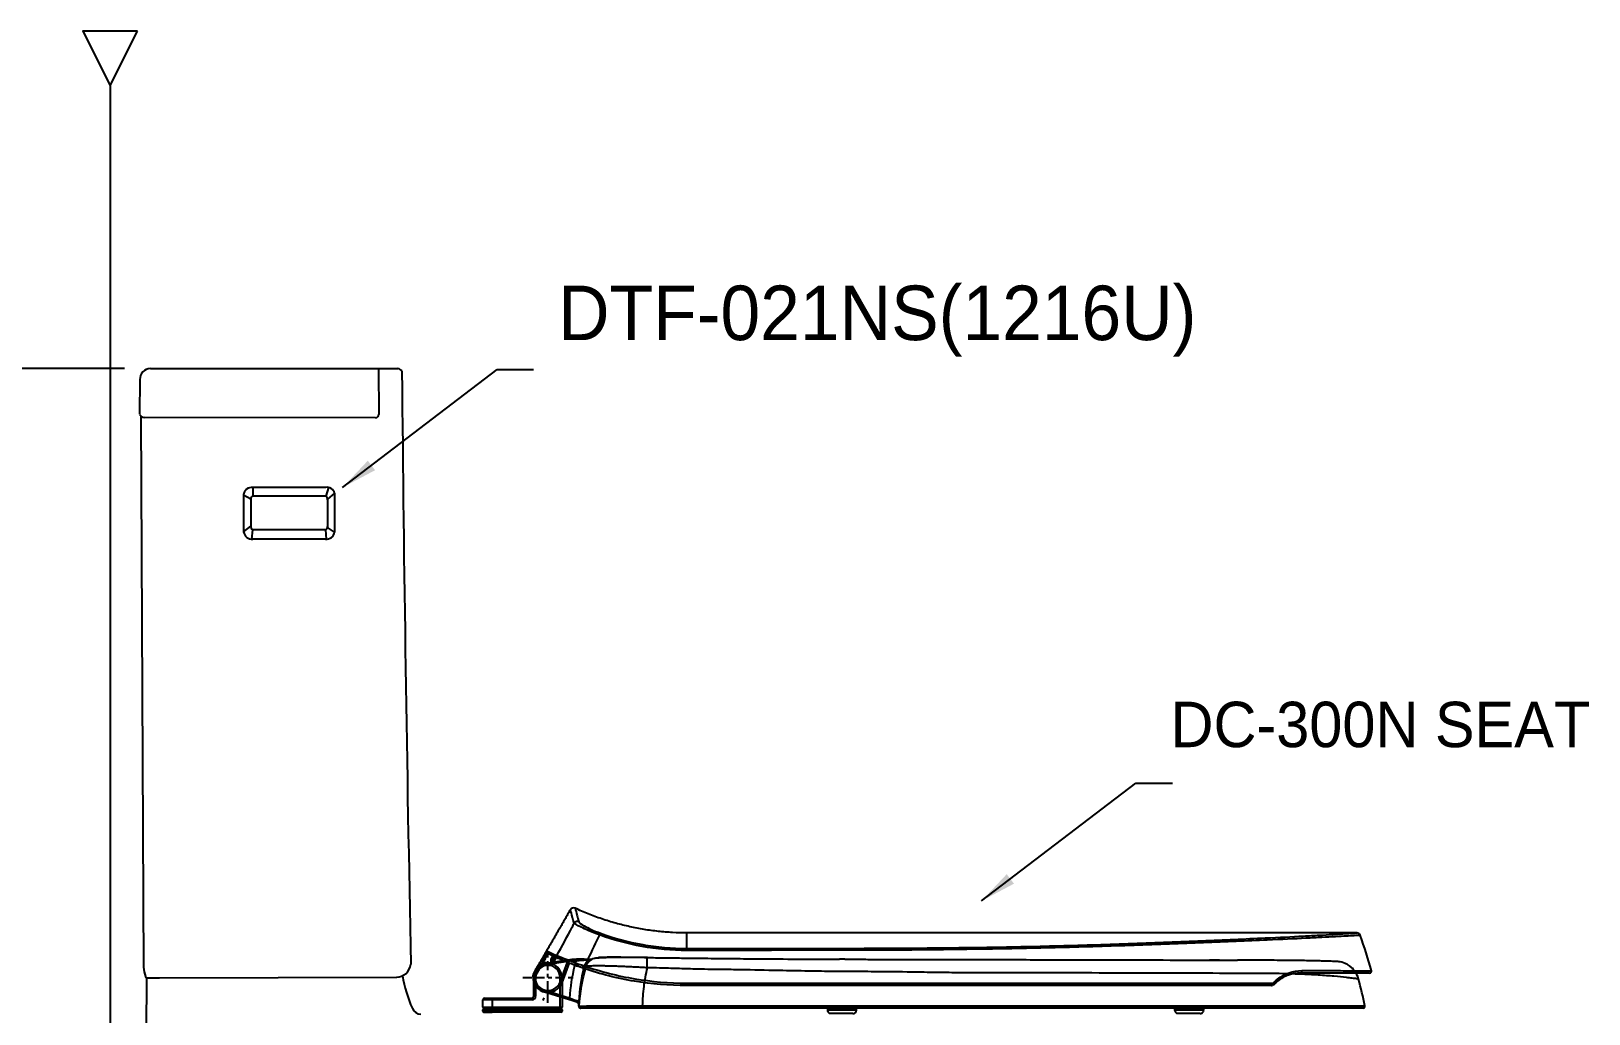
# Model space of a CAD drawing. Extents: x 64095 to 66520, y 58026 to 61456.
# Drawn here: x 64578 to 65434, y 59276 to 59817 of the extents above; entities that cross this region are included whole.
import ezdxf

# ---------------------------------------------------------------- set-up
doc = ezdxf.new("R2010")
doc.units = 0
doc.header["$MEASUREMENT"] = 0
doc.linetypes.add('BORDER', pattern=[18, 5, -2, 5, -2, 2, -2])
doc.layers.get('0').update_dxf_attribs({"linetype": 'CONTINUOUS'})
doc.layers.get('Defpoints').update_dxf_attribs({"linetype": 'CONTINUOUS'})
for name, color, linetype in [('1', 2, 'CONTINUOUS'), ('Dim', 4, 'CONTINUOUS'), ('FAUCET', 4, 'CONTINUOUS'), ('MAIN', 7, 'CONTINUOUS'), ('Make2D$보임$접선', 18, 'CONTINUOUS')]:
    doc.layers.add(name, color=color, linetype=linetype)
doc.layers.add('AM_6', color=2, linetype='CONTINUOUS', lineweight=30)
doc.styles.add('h', font='', dxfattribs={"height": 30})
doc.styles.get("Standard").update_dxf_attribs({"font": 'txt.shx', "bigfont": 'ghs.shx'})
doc.styles.get('h').set_extended_font_data('Haansoft Batang')
doc.dimstyles.new('SERIM', dxfattribs={"dimscale": 10, "dimtxt": 3, "dimasz": 2, "dimexe": 1, "dimexo": 1.5, "dimgap": 1, "dimtad": 1, "dimtoh": 1, "dimdec": 0, "dimdsep": 46, "dimtxsty": 'h', "dimcen": -0.3, "dimclrt": 2, "dimadec": 0, "dimazin": 0, "dimtfac": 1, "dimtdec": 0, "dimtmove": 1, "dimatfit": 3, "dimfxl": 0, "dimtolj": 1, "dimtzin": 0, "dimarcsym": 0})
doc.dimstyles.get("Standard").update_dxf_attribs({"dimtxt": 0.18, "dimasz": 0.18, "dimexe": 0.18, "dimexo": 0.0625, "dimgap": 0.09, "dimtad": 0, "dimtih": 1, "dimtoh": 1, "dimdec": 4, "dimzin": 0, "dimdsep": 46, "dimtxsty": 'Standard', "dimcen": 0.09, "dimadec": 0, "dimazin": 0, "dimtfac": 1, "dimtdec": 4, "dimtofl": 0, "dimtmove": 0, "dimatfit": 0, "dimfxl": 0, "dimtolj": 1, "dimtzin": 0, "dimarcsym": 0})

# ---------------------------------------------------------------- blocks, each defined once
blk = doc.blocks.new('*D10')
at = {"layer": 'Defpoints', "color": 0}
for p in [(64563.53, 59631.56), (64638.94, 59631.56), (64620.87, 58871.36)]:
    blk.add_point(p, dxfattribs=at)
at = {"layer": 'Dim', "color": 0, "lineweight": -2}
for p, q in [((64628.94, 59631.56), (64534.73, 59631.56)), ((64563.53, 59602.76), (64563.53, 59275.46)), ((64563.53, 58900.16), (64563.53, 59227.46)), ((64610.87, 58871.36), (64534.73, 58871.36))]:
    blk.add_line(p, q, dxfattribs=at)
at = {"layer": 'Dim', "color": 0}
for points in [[(64558.73, 59602.76), (64568.33, 59602.76), (64563.53, 59631.56)], [(64558.73, 58900.16), (64568.33, 58900.16), (64563.53, 58871.36)]]:
    blk.add_solid(points, dxfattribs=at)
at = {"layer": 'Dim', "color": 0, "insert": (64563.53, 59251.46), "char_height": 28.8, "attachment_point": 5}
blk.add_mtext('\\A1;760', dxfattribs=at)

msp = doc.modelspace()

# ---------------------------------------------------------------- linework, layer by layer
for p, q in [((64694.53, 59562.06), (64698.51, 59559.9)), ((64699.53, 59566.16), (64699.53, 59561.29)), ((64741.15, 59566.17), (64739.65, 59561.29)), ((64744.53, 59562.95), (64740.65, 59559.76)), ((64694.53, 59541.69), (64698.5, 59544.8)), ((64744.53, 59541.61), (64740.65, 59544.1)), ((64699.02, 59537.74), (64699.65, 59542.9)), ((64740.16, 59537.72), (64739.65, 59542.9))]:
    msp.add_line(p, q)
for centre, radius, start, end in [((64699.94, 59559.89), 1.43, 101.78582, 186.20456), ((64738.72, 59559.59), 1.94, 354.95476, 61.29037), ((64700.65, 59544.8), 2.16, 172.07357, 242.28315), ((64739.09, 59544.38), 1.58, 290.63274, 10.2856)]:
    msp.add_arc(centre, radius, start, end)
at = {"layer": '1', "color": 7}
for p, q in [((64854.14, 59298.12), (64858.56, 59305.78)), ((64859.42, 59305.28), (64855, 59297.62)), ((64859.42, 59305.28), (64858.56, 59305.78)), ((64860.66, 59304.44), (64875.08, 59306.64)), ((64860.66, 59304.44), (64860.81, 59303.45)), ((64875.15, 59305.63), (64860.81, 59303.45)), ((64866.33, 59307.56), (64863.82, 59303.21)), ((64865.12, 59307.47), (64865.24, 59307.68)), ((64868.59, 59293.99), (64872.56, 59304.88)), ((64873.48, 59304.51), (64869.53, 59293.64)), ((64877.6, 59306.58), (64877.58, 59305.58)), ((64853.74, 59296.73), (64854.74, 59296.7)), ((64854.13, 59286.18), (64854.13, 59296.43)), ((64854.13, 59296.43), (64855.13, 59296.43)), ((64855, 59297.62), (64854.14, 59298.12)), ((64855.13, 59296.43), (64855.13, 59286.18)), ((64869.63, 59296.43), (64868.63, 59296.43)), ((64868.63, 59280.18), (64868.63, 59296.43)), ((64869.63, 59296.43), (64869.63, 59280.18)), ((64859.45, 59288.7), (64859.75, 59289.66)), ((64873.7, 59284.22), (64859.45, 59288.7)), ((64859.75, 59289.66), (64874, 59285.18)), ((64869.53, 59293.64), (64868.59, 59293.99)), ((64826.13, 59280.18), (64826.13, 59284.18)), ((64831.13, 59284.18), (64826.13, 59284.18)), ((64826.13, 59280.18), (64831.13, 59280.18)), ((64826.13, 59277.88), (64826.13, 59278.68)), ((64826.13, 59278.68), (64831.13, 59278.68)), ((64826.63, 59279.18), (64831.13, 59279.18)), ((64827.13, 59285.18), (64831.13, 59285.18)), ((64831.13, 59285.18), (64831.13, 59284.18)), ((64831.13, 59285.18), (64853.13, 59285.18)), ((64853.13, 59284.18), (64831.13, 59284.18)), ((64831.13, 59284.18), (64831.13, 59280.18)), ((64831.13, 59280.18), (64868.63, 59280.18)), ((64831.13, 59279.18), (64831.13, 59280.18)), ((64831.13, 59279.18), (64868.63, 59279.18)), ((64831.13, 59279.18), (64831.13, 59278.68)), ((64831.13, 59277.88), (64831.13, 59278.68)), ((64868.63, 59278.68), (64831.13, 59278.68)), ((64853.13, 59285.18), (64853.13, 59284.18)), ((64854.13, 59286.18), (64855.13, 59286.18)), ((64868.63, 59280.18), (64869.63, 59280.18)), ((64868.63, 59279.18), (64868.63, 59280.18)), ((64868.63, 59279.18), (64868.63, 59278.68)), ((64868.63, 59279.18), (64869.13, 59279.18)), ((64868.63, 59277.88), (64868.63, 59278.68)), ((64869.63, 59278.68), (64868.63, 59278.68)), ((64869.63, 59278.68), (64869.63, 59277.88)), ((64873.7, 59284.22), (64874, 59285.18)), ((64913.79, 59280.88), (64913.79, 59279.69)), ((64826.13, 59277.88), (64831.13, 59277.88)), ((64826.63, 59277.38), (64831.13, 59277.38)), ((64831.13, 59277.38), (64831.13, 59277.88)), ((64831.13, 59277.88), (64868.63, 59277.88)), ((64869.13, 59277.38), (64831.13, 59277.38)), ((64849.38, 59277.38), (64848.88, 59277.38)), ((64868.63, 59277.38), (64868.63, 59277.88)), ((64868.63, 59277.88), (64869.63, 59277.88))]:
    msp.add_line(p, q, dxfattribs=at)
at = {"layer": '1', "color": 1, "linetype": 'BORDER'}
for p, q in [((64861.88, 59282.56), (64861.88, 59310.3)), ((64861.88, 59282.56), (64861.88, 59310.3)), ((64861.88, 59282.56), (64861.88, 59310.3)), ((64848.01, 59296.43), (64875.74, 59296.43)), ((64848.01, 59296.43), (64875.74, 59296.43)), ((64848.01, 59296.43), (64875.74, 59296.43))]:
    msp.add_line(p, q, dxfattribs=at)
at = {"layer": '1', "color": 7}
for centre, radius, start, end in [((64876, 59332.82), 2, 65.00848, 149.99122), ((65306.81, 59319.04), 2, 19.48305, 90.00007), ((64861.88, 59296.43), 8.1, 98.66682, 252.54816), ((64861.88, 59296.43), 7.75, 0, 180), ((64938.23, 59466.49), 179.44, 243.94749, 245.49801), ((64861.88, 59296.43), 8.14, 177.86097, 340), ((64861.88, 59296.43), 7.14, 177.86097, 340), ((64861.88, 59296.43), 7.1, 98.66682, 252.54816), ((64861.88, 59296.43), 6.75, 0, 180), ((65313.84, 59299.96), 1, 270, 15.33094), ((64827.13, 59284.18), 1, 90, 180), ((64827.13, 59280.18), 1, 180, 270), ((64826.63, 59278.68), 0.5, 90, 180), ((64853.13, 59286.18), 1, 270, 0), ((64853.13, 59286.18), 2, 270, 0), ((64868.63, 59280.18), 1, 270, 0), ((64869.13, 59278.68), 0.5, 0, 90), ((64879.79, 59280.69), 1, 179.40839, 270), ((65310.27, 59280.69), 1, 270, 12.43331), ((64826.63, 59277.88), 0.5, 180, 270), ((64869.13, 59277.88), 0.5, 270, 0)]:
    msp.add_arc(centre, radius, start, end, dxfattribs=at)
for points, degree in [([(64874.26, 59333.82), (64864.29, 59316.54), (64854.31, 59299.26)], 2), ([(64876.3, 59326.34), (64874.94, 59331.31), (64874.26, 59333.8), (64874.26, 59333.8)], 3), ([(64876.84, 59334.61), (64876.84, 59334.61), (64877.51, 59332.13), (64878.85, 59327.16)], 3), ([(64866.85, 59308.53), (64869.74, 59313.91), (64872.53, 59319.16), (64875.23, 59324.28)], 3), ([(64875.23, 59324.28), (64875.59, 59324.97), (64875.95, 59325.65), (64876.3, 59326.34)], 3), ([(65306.81, 59321.04), (65122.52, 59321.04), (64938.23, 59321.04)], 2), ([(64938.24, 59312.46), (64938.23, 59318.18), (64938.23, 59321.04), (64938.23, 59321.04)], 3), ([(64888.75, 59316.98), (64886.55, 59312.35), (64884.3, 59307.63), (64881.99, 59302.83)], 3), ([(64890.17, 59319.97), (64889.7, 59318.98), (64889.23, 59317.98), (64888.75, 59316.98)], 3), ([(64938.24, 59311.4), (64938.24, 59311.99), (64938.24, 59312.4), (64938.24, 59312.46)], 3), ([(65031.55, 59312.54), (65054.7, 59312.56), (65077.83, 59312.75), (65100.68, 59313.09)], 3), ([(65314.81, 59300.22), (65313.01, 59306.79), (65310.97, 59313.29), (65308.7, 59319.71)], 3), ([(64861.6, 59310.85), (64861.64, 59310.91), (64861.67, 59310.94), (64861.67, 59310.94)], 3), ([(64861.67, 59310.94), (64862.45, 59310.56), (64864.16, 59309.73), (64866.85, 59308.53)], 3), ([(64867.31, 59307.11), (64864.6, 59308.32), (64862.89, 59309.16), (64862.1, 59309.54)], 3), ([(64863.94, 59307.29), (64864.37, 59307.97), (64864.63, 59308.34), (64864.66, 59308.32)], 3), ([(64864.66, 59308.32), (64864.86, 59308.23), (64865.12, 59308.11), (64865.44, 59307.96)], 3), ([(64869.87, 59306), (64869.88, 59306), (64869.88, 59305.99), (64869.89, 59305.99)], 3), ([(64869.89, 59305.99), (64870, 59305.94), (64870.31, 59305.81), (64870.82, 59305.6)], 3), ([(64877.58, 59305.58), (64876.77, 59305.6), (64875.96, 59305.62), (64875.15, 59305.63)], 3), ([(64876.63, 59303.02), (64876.84, 59303.92), (64877.16, 59304.77), (64877.58, 59305.58)], 3), ([(64886.18, 59306.57), (64885.57, 59306.27), (64884.96, 59305.97)], 2), ([(65002.41, 59306.53), (65003.4, 59306.53), (65004.4, 59306.52), (65005.4, 59306.52)], 3), ([(65025.15, 59306.52), (65024.15, 59306.52), (65023.15, 59306.52), (65022.16, 59306.53)], 3), ([(65025.15, 59306.52), (65027.59, 59306.51), (65030.04, 59306.51), (65032.49, 59306.5)], 3), ([(65100.95, 59312.06), (65078.03, 59311.71), (65054.78, 59311.52), (65031.55, 59311.49)], 3), ([(65238.2, 59306.04), (65239.18, 59306.04), (65240.15, 59306.04), (65241.1, 59306.04)], 3), ([(64853.74, 59296.73), (64853.77, 59297.68), (64854.01, 59298.53), (64854.01, 59298.53)], 3), ([(64874, 59285.18), (64874.37, 59291.19), (64875.25, 59297.15), (64876.63, 59303.02)], 3), ([(64881.5, 59301.88), (64880.07, 59295.8), (64879.2, 59289.6), (64878.91, 59283.37)], 3), ([(64879.05, 59280.76), (64879.56, 59288.12), (64880.86, 59295.39), (64882.87, 59302.42)], 3), ([(64881.76, 59301.44), (64881.89, 59301.4), (64882.02, 59301.35), (64882.15, 59301.31)], 3), ([(65244.27, 59298.73), (65242.41, 59298.74), (65240.53, 59298.74), (65238.64, 59298.75)], 3), ([(65256.89, 59298.68), (65252.79, 59298.69), (65248.58, 59298.71), (65244.27, 59298.73)], 3), ([(65263.18, 59295.59), (65267.1, 59298.76), (65271.79, 59300.29), (65276.5, 59300.29)], 3), ([(65305.13, 59300.7), (65304.62, 59301.3), (65304.05, 59301.86), (65303.43, 59302.37)], 3), ([(65307.76, 59295.64), (65307.41, 59296.97), (65306.81, 59298.34), (65305.96, 59299.6)], 3), ([(65311.24, 59280.9), (65310.16, 59285.83), (65309.05, 59290.76), (65307.76, 59295.64)], 3), ([(65033.4, 59293.42), (65056.92, 59293.42), (65080.44, 59293.43), (65103.68, 59293.43)], 3), ([(65103.54, 59292.05), (65080.34, 59292.05), (65056.88, 59292.05), (65033.4, 59292.05)], 3), ([(65263.19, 59294.49), (65262.51, 59293.94), (65261.86, 59293.33), (65261.24, 59292.68)], 3), ([(65263.01, 59294.34), (65263.08, 59294.4), (65263.15, 59294.46), (65263.23, 59294.52)], 3), ([(64878.14, 59282.83), (64877.01, 59283.18), (64875.38, 59283.69), (64873.7, 59284.22)], 3), ([(64874, 59285.18), (64875.39, 59284.67), (64876.76, 59284.16), (64877.69, 59283.82)], 3), ([(64878.84, 59281.84), (64878.85, 59282.27), (64878.55, 59282.7), (64878.14, 59282.83)], 3), ([(64878.28, 59282.78), (64878.55, 59282.63), (64878.71, 59282.34)], 2), ([(64878.78, 59282.17), (64878.75, 59282.25), (64878.71, 59282.33), (64878.66, 59282.41)], 3), ([(64878.82, 59281.85), (64878.83, 59282.02), (64878.79, 59282.19), (64878.71, 59282.34)], 3), ([(64878.79, 59280.7), (64878.8, 59280.97), (64878.8, 59281.25), (64878.81, 59281.52)], 3), ([(64878.86, 59282.99), (64878.83, 59282.23), (64878.82, 59281.47), (64878.81, 59280.71)], 3), ([(64878.82, 59281.85), (64878.82, 59281.85), (64878.82, 59281.85), (64878.82, 59281.85)], 3), ([(64878.87, 59282.6), (64878.86, 59282.34), (64878.85, 59282.09), (64878.84, 59281.84)], 3), ([(64878.84, 59281.84), (64878.84, 59281.84), (64878.84, 59281.84), (64878.84, 59281.84)], 3), ([(64878.91, 59283.37), (64878.89, 59283.11), (64878.88, 59282.85), (64878.87, 59282.6)], 3), ([(65015.77, 59278.62), (65015.77, 59278.95), (65015.77, 59279.28), (65015.77, 59279.62)], 3), ([(65031.58, 59278.62), (65031.58, 59279.12), (65031.58, 59279.62)], 2), ([(65034.29, 59280.88), (65057.53, 59280.89), (65080.77, 59280.89), (65103.73, 59280.89)], 3), ([(65103.58, 59279.69), (65080.67, 59279.69), (65057.49, 59279.69), (65034.29, 59279.69)], 3), ([(65206.76, 59278.62), (65206.76, 59278.95), (65206.76, 59279.28), (65206.76, 59279.62)], 3), ([(65222.57, 59278.62), (65222.57, 59279.12), (65222.57, 59279.62)], 2)]:
    msp.add_open_spline(points, degree=degree, dxfattribs=at)
for points, knots in [([(64938.23, 59321.04), (64935.65, 59321.04), (64930.45, 59321.18), (64922.64, 59321.81), (64914.81, 59322.87), (64906.97, 59324.37), (64899.19, 59326.3), (64891.48, 59328.68), (64884.01, 59331.45), (64879.18, 59333.55), (64876.84, 59334.64)], [0, 0, 0, 0, 0.122297, 0.245928, 0.370731, 0.496537, 0.623166, 0.750433, 0.878145, 1, 1, 1, 1]), ([(64890.17, 59319.97), (64885.99, 59321.51), (64882.45, 59323.09), (64877.76, 59325.38), (64876.53, 59326.11), (64876.3, 59326.34)], [0, 0, 0, 0, 0.5, 0.5, 1, 1, 1, 1]), ([(64878.85, 59327.16), (64878.95, 59326.78), (64879.91, 59325.99), (64883.89, 59323.73), (64887.01, 59322.23), (64890.82, 59320.84)], [0, 0, 0, 0, 0.5, 0.5, 1, 1, 1, 1]), ([(64890.82, 59320.84), (64898.35, 59318.09), (64906.08, 59316), (64917.95, 59313.89), (64921.95, 59313.35), (64930.05, 59312.64), (64934.2, 59312.46), (64938.24, 59312.46)], [0, 0, 0, 0, 0.5, 0.5, 0.75, 0.75, 1, 1, 1, 1]), ([(65256.35, 59318.25), (65264.14, 59318.6), (65271.12, 59318.95), (65280.41, 59319.45), (65283.3, 59319.61), (65288.67, 59319.92), (65291.13, 59320.06), (65297.69, 59320.46), (65301.05, 59320.67), (65304.49, 59320.89), (65305.36, 59320.95), (65306.52, 59321.02), (65306.81, 59321.04), (65306.81, 59321.04)], [0, 0, 0, 0, 0.25, 0.25, 0.375, 0.375, 0.5, 0.5, 0.75, 0.75, 0.875, 0.875, 1, 1, 1, 1]), ([(64938.24, 59311.4), (64929.94, 59311.39), (64921.68, 59312.14), (64905.64, 59315.02), (64897.8, 59317.16), (64890.17, 59319.97)], [0, 0, 0, 0, 0.5, 0.5, 1, 1, 1, 1]), ([(64938.24, 59312.46), (64953.79, 59312.47), (64969.34, 59312.49), (65000.44, 59312.51), (65016, 59312.52), (65031.55, 59312.54)], [0, 0, 0, 0, 0.5, 0.5, 1, 1, 1, 1]), ([(65100.68, 59313.09), (65115.03, 59313.3), (65129.12, 59313.6), (65156.83, 59314.33), (65170.39, 59314.76), (65196.64, 59315.7), (65209.39, 59316.21), (65233.69, 59317.23), (65245.3, 59317.75), (65256.35, 59318.25)], [0, 0, 0, 0, 0.25, 0.25, 0.5, 0.5, 0.75, 0.75, 1, 1, 1, 1]), ([(65257.5, 59317.09), (65251.97, 59316.86), (65246.24, 59316.61), (65234.57, 59316.12), (65228.59, 59315.87), (65210.26, 59315.13), (65197.44, 59314.63), (65171.04, 59313.71), (65157.4, 59313.29), (65129.54, 59312.57), (65115.37, 59312.27), (65100.95, 59312.06)], [0, 0, 0, 0, 0.125, 0.125, 0.25, 0.25, 0.5, 0.5, 0.75, 0.75, 1, 1, 1, 1]), ([(65308.7, 59319.71), (65308.7, 59319.71), (65308.4, 59319.69), (65307.23, 59319.62), (65306.34, 59319.57), (65302.85, 59319.37), (65299.44, 59319.17), (65292.78, 59318.8), (65290.28, 59318.67), (65284.84, 59318.38), (65281.9, 59318.23), (65272.49, 59317.76), (65265.37, 59317.42), (65257.5, 59317.09)], [0, 0, 0, 0, 0.125, 0.125, 0.25, 0.25, 0.5, 0.5, 0.625, 0.625, 0.75, 0.75, 1, 1, 1, 1]), ([(64858.56, 59305.78), (64859.35, 59307.15), (64860.14, 59308.49), (64861.15, 59310.17), (64861.46, 59310.67), (64861.6, 59310.85)], [0, 0, 0, 0, 0.56676, 0.56676, 1, 1, 1, 1]), ([(64862.1, 59309.54), (64862.07, 59309.55), (64861.76, 59309.09), (64860.78, 59307.52), (64860.1, 59306.42), (64859.42, 59305.28)], [0, 0, 0, 0, 0.5, 0.5, 1, 1, 1, 1]), ([(64863.82, 59303.21), (64863.74, 59303.97), (64863.66, 59304.73), (64863.63, 59306.17), (64863.66, 59306.85), (64863.94, 59307.29)], [0, 0, 0, 0, 0.5, 0.5, 1, 1, 1, 1]), ([(64865.12, 59307.47), (64865, 59307.27), (64864.9, 59307.04), (64864.65, 59306.42), (64864.52, 59305.99), (64864.23, 59304.95), (64864.07, 59304.31), (64863.89, 59303.52), (64863.85, 59303.37), (64863.82, 59303.22), (64863.82, 59303.21), (64863.82, 59303.21)], [0, 0, 0, 0, 0.173372, 0.173372, 0.471385, 0.471385, 0.89831, 0.89831, 0.996626, 0.996626, 1, 1, 1, 1]), ([(64865.19, 59307.57), (64865.23, 59307.65), (64865.32, 59307.79), (64865.4, 59307.92), (64865.44, 59307.98)], [0, 0, 0, 0, 0.469631, 1, 1, 1, 1]), ([(64866.85, 59308.53), (64867.19, 59308.47), (64868.71, 59307.85), (64874, 59305.76), (64877.79, 59304.29), (64881.99, 59302.83)], [0, 0, 0, 0, 0.5, 0.5, 1, 1, 1, 1]), ([(64881.67, 59301.47), (64877.64, 59302.85), (64874.02, 59304.27), (64869.01, 59306.35), (64867.6, 59306.99), (64867.31, 59307.11)], [0, 0, 0, 0, 0.5, 0.5, 1, 1, 1, 1]), ([(64875.15, 59305.63), (64875.15, 59305.64), (64875.15, 59305.64), (64875.14, 59305.72), (64875.14, 59305.79), (64875.13, 59305.97), (64875.12, 59306.07), (64875.11, 59306.26), (64875.1, 59306.35), (64875.09, 59306.49), (64875.09, 59306.54), (64875.08, 59306.62), (64875.08, 59306.64), (64875.08, 59306.64)], [0, 0, 0, 0, 0.009719, 0.009719, 0.142864, 0.142864, 0.357904, 0.357904, 0.572168, 0.572168, 0.786073, 0.786073, 1, 1, 1, 1]), ([(64875.08, 59306.64), (64875.75, 59306.62), (64876.42, 59306.61), (64877.26, 59306.59), (64877.43, 59306.58), (64877.6, 59306.58)], [0, 0, 0, 0, 0.793321, 0.793321, 1, 1, 1, 1]), ([(64885.74, 59306.37), (64885.53, 59306.36), (64885.32, 59306.35), (64884.36, 59306.26), (64883.6, 59306.16), (64881.23, 59305.87), (64879.47, 59305.68), (64877.58, 59305.58)], [0, 0, 0, 0, 0.085207, 0.085207, 0.390138, 0.390138, 1, 1, 1, 1]), ([(64886, 59306.43), (64885.78, 59306.44), (64885.55, 59306.44), (64884.63, 59306.45), (64883.88, 59306.46), (64881.48, 59306.5), (64879.6, 59306.53), (64877.6, 59306.58)], [0, 0, 0, 0, 0.098353, 0.098353, 0.398902, 0.398902, 1, 1, 1, 1]), ([(64877.6, 59306.58), (64879.6, 59306.53), (64881.48, 59306.5), (64883.88, 59306.46), (64884.63, 59306.45), (64885.55, 59306.44), (64885.78, 59306.44), (64886, 59306.43)], [0, 0, 0, 0, 0.601098, 0.601098, 0.901647, 0.901647, 1, 1, 1, 1]), ([(64885.03, 59305.99), (64884.53, 59305.79), (64884.05, 59305.52), (64882.56, 59304.36), (64881.8, 59303.19), (64881.49, 59301.88)], [0, 0, 0, 0, 0.28878, 0.28878, 1, 1, 1, 1]), ([(64916.55, 59307.38), (64914.54, 59307.41), (64910.65, 59307.46), (64905.03, 59307.49), (64899.98, 59307.49), (64895.58, 59307.44), (64891.97, 59307.35), (64889.17, 59307.19), (64887.21, 59306.95), (64886.43, 59306.71), (64886.18, 59306.57)], [0, 0, 0, 0, 0.134719, 0.265473, 0.393784, 0.518942, 0.64233, 0.763138, 0.882596, 1, 1, 1, 1]), ([(64916.56, 59307.46), (64915.69, 59307.47), (64913.96, 59307.5), (64911.41, 59307.52), (64908.92, 59307.55), (64905.68, 59307.58), (64901.83, 59307.6), (64897.75, 59307.61), (64894.35, 59307.6), (64891.8, 59307.57), (64890.1, 59307.52), (64889.82, 59307.47), (64889.68, 59307.44)], [0, 0, 0, 0, 0.063084, 0.125388, 0.187282, 0.249145, 0.373717, 0.498081, 0.622847, 0.748204, 0.873956, 1, 1, 1, 1]), ([(64916.56, 59307.46), (64919.53, 59307.42), (64925.08, 59307.35), (64933.52, 59307.24), (64941.66, 59307.14), (64947.21, 59307.08), (64949.88, 59307.05)], [0, 0, 0, 0, 0.267477, 0.500007, 0.760064, 1, 1, 1, 1]), ([(65031.55, 59311.49), (65016, 59311.47), (65000.45, 59311.46), (64969.35, 59311.43), (64953.79, 59311.41), (64938.24, 59311.4)], [0, 0, 0, 0, 0.5, 0.5, 1, 1, 1, 1]), ([(64949.88, 59307.05), (64954.66, 59307), (64964.02, 59306.9), (64977.79, 59306.78), (64993.66, 59306.66), (65008.39, 59306.58), (65018.72, 59306.54), (65022.16, 59306.53)], [0, 0, 0, 0, 0.198329, 0.388612, 0.571475, 0.857209, 1, 1, 1, 1]), ([(65032.49, 59306.5), (65035.31, 59306.5), (65040.95, 59306.48), (65052.23, 59306.46), (65067.12, 59306.42), (65083.93, 59306.39), (65095.08, 59306.37), (65099.83, 59306.36)], [0, 0, 0, 0, 0.125142, 0.250178, 0.500113, 0.787261, 1, 1, 1, 1]), ([(65099.83, 59306.36), (65111.11, 59306.34), (65122.24, 59306.32), (65144.2, 59306.27), (65155.05, 59306.25), (65186.76, 59306.17), (65207.01, 59306.11), (65225.7, 59306.07)], [0, 0, 0, 0, 0.25, 0.25, 0.5, 0.5, 1, 1, 1, 1]), ([(65231.2, 59306.07), (65231.2, 59306.07), (65225.7, 59306.07), (65232.14, 59306.07), (65233.08, 59306.07), (65234.74, 59306.06), (65235.47, 59306.06), (65236.92, 59306.06), (65237.64, 59306.06), (65238.36, 59306.05), (65238.36, 59306.05), (65238.36, 59306.05)], [0, 0, 0, 0, 0.000007, 0.000007, 0.389045, 0.389045, 0.694529, 0.694529, 0.999993, 0.999993, 1, 1, 1, 1]), ([(65250.7, 59306.01), (65249.57, 59306.01), (65247.38, 59306.02), (65244.2, 59306.03), (65242.13, 59306.04), (65241.12, 59306.04), (65241.1, 59306.04)], [0, 0, 0, 0, 0.358128, 0.690293, 0.991787, 1, 1, 1, 1]), ([(65296.45, 59305.26), (65296.4, 59305.26), (65296.19, 59305.28), (65295.58, 59305.31), (65294.42, 59305.35), (65292.67, 59305.41), (65290.34, 59305.49), (65287.46, 59305.57), (65284.08, 59305.65), (65280.2, 59305.72), (65275.71, 59305.8), (65270.53, 59305.87), (65264.61, 59305.93), (65257.99, 59305.97), (65253.15, 59306), (65250.62, 59306.01)], [0, 0, 0, 0, 0.040411, 0.108997, 0.185067, 0.265611, 0.347355, 0.427603, 0.50478, 0.581636, 0.660818, 0.74252, 0.826769, 0.912996, 1, 1, 1, 1]), ([(65301.18, 59303.86), (65300.04, 59304.44), (65298.83, 59304.86), (65297.17, 59305.18), (65296.72, 59305.24), (65296.28, 59305.27)], [0, 0, 0, 0, 0.731546, 0.731546, 1, 1, 1, 1]), ([(65306.24, 59299.16), (65306.19, 59299.24), (65306.02, 59299.52), (65305.71, 59299.95), (65305.25, 59300.52), (65304.7, 59301.09), (65304.2, 59301.56), (65303.77, 59301.94), (65303.55, 59302.12), (65303.38, 59302.27), (65303.25, 59302.37), (65303.13, 59302.47), (65302.95, 59302.62), (65302.67, 59302.84), (65302.36, 59303.09), (65301.95, 59303.39), (65301.58, 59303.64), (65301.33, 59303.78), (65301.22, 59303.83)], [0, 0, 0, 0, 0.03113, 0.11787, 0.242645, 0.360953, 0.455417, 0.482106, 0.503951, 0.513552, 0.522771, 0.532182, 0.542417, 0.567486, 0.622482, 0.704248, 0.86265, 1, 1, 1, 1]), ([(64853.74, 59296.73), (64853.75, 59297.07), (64853.82, 59297.41), (64853.94, 59297.72), (64854, 59297.86), (64854.06, 59297.99), (64854.14, 59298.12)], [0, 0, 0, 0, 0.695533, 0.695533, 0.695533, 1, 1, 1, 1]), ([(64854.31, 59299.25), (64854.28, 59299.2), (64854.2, 59299.07), (64854.12, 59298.87), (64854.06, 59298.72), (64854.04, 59298.66), (64854.04, 59298.65)], [0, 0, 0, 0, 0.288268, 0.680678, 0.983774, 1, 1, 1, 1]), ([(64854.31, 59299.26), (64854.31, 59299.26), (64854.31, 59299.26), (64854.31, 59299.26), (64854.29, 59299.21), (64854.26, 59299.06), (64854.24, 59298.97), (64854.18, 59298.67), (64854.15, 59298.4), (64854.14, 59298.12)], [0, 0, 0, 0, 0.000399, 0.000399, 0.298262, 0.298262, 0.528278, 0.528278, 1, 1, 1, 1]), ([(64855, 59297.62), (64854.95, 59297.54), (64854.91, 59297.45), (64854.79, 59297.15), (64854.75, 59296.92), (64854.74, 59296.7)], [0, 0, 0, 0, 0.304457, 0.304457, 1, 1, 1, 1]), ([(64881.5, 59301.88), (64881.49, 59301.88), (64880.96, 59302), (64879.16, 59302.43), (64877.9, 59302.72), (64876.63, 59303.02)], [0, 0, 0, 0, 0.5, 0.5, 1, 1, 1, 1]), ([(64882.26, 59302.21), (64882.14, 59302.12), (64881.9, 59301.93), (64881.66, 59301.84), (64881.55, 59301.87), (64881.5, 59301.88)], [0, 0, 0, 0, 0.316728, 0.650001, 1, 1, 1, 1]), ([(64938.23, 59292.05), (64928.5, 59292.05), (64918.92, 59292.86), (64900.06, 59296.01), (64890.78, 59298.35), (64881.67, 59301.47)], [0, 0, 0, 0, 0.5, 0.5, 1, 1, 1, 1]), ([(64881.99, 59302.83), (64891.05, 59299.71), (64900.27, 59297.37), (64919.02, 59294.22), (64928.55, 59293.41), (64938.23, 59293.41)], [0, 0, 0, 0, 0.5, 0.5, 1, 1, 1, 1]), ([(64882.87, 59302.42), (64882.82, 59302.39), (64882.69, 59302.32), (64882.53, 59302.31), (64882.39, 59302.29), (64882.29, 59302.23), (64882.26, 59302.21)], [0, 0, 0, 0, 0.221728, 0.500088, 0.828974, 1, 1, 1, 1]), ([(64916.45, 59301.86), (64915.44, 59301.91), (64913.4, 59302.03), (64910.33, 59302.2), (64907.26, 59302.35), (64904.2, 59302.48), (64901.21, 59302.6), (64898.31, 59302.7), (64895.54, 59302.78), (64892.94, 59302.83), (64890.56, 59302.87), (64888.43, 59302.87), (64886.59, 59302.85), (64885.07, 59302.8), (64883.92, 59302.71), (64883.13, 59302.59), (64882.96, 59302.48), (64882.87, 59302.42)], [0, 0, 0, 0, 0.058397, 0.118023, 0.178854, 0.240872, 0.304064, 0.368425, 0.43395, 0.500641, 0.568499, 0.637528, 0.707727, 0.779091, 0.851609, 0.925256, 1, 1, 1, 1]), ([(64916.45, 59301.86), (64915.63, 59298.46), (64914.99, 59295.01), (64914.1, 59287.99), (64913.83, 59284.44), (64913.79, 59280.88)], [0, 0, 0, 0, 0.5, 0.5, 1, 1, 1, 1]), ([(64949.79, 59300.99), (64947.44, 59301.03), (64941.89, 59301.13), (64933.05, 59301.41), (64924.29, 59301.7), (64918.73, 59301.81), (64916.45, 59301.86)], [0, 0, 0, 0, 0.211098, 0.500018, 0.794863, 1, 1, 1, 1]), ([(65032.47, 59299.74), (65028.64, 59299.76), (65020.21, 59299.8), (65006.43, 59299.99), (64989.59, 59300.29), (64973.9, 59300.62), (64960.13, 59300.87), (64953.24, 59300.95), (64949.79, 59300.99)], [0, 0, 0, 0, 0.139089, 0.305769, 0.500007, 0.750024, 0.875, 1, 1, 1, 1]), ([(65101.33, 59299.02), (65098.4, 59299.03), (65091.67, 59299.06), (65080.23, 59299.19), (65065.04, 59299.41), (65048.82, 59299.66), (65037.3, 59299.71), (65032.47, 59299.74)], [0, 0, 0, 0, 0.128527, 0.295249, 0.500166, 0.790438, 1, 1, 1, 1]), ([(65231.25, 59298.78), (65221.57, 59298.81), (65211.55, 59298.84), (65190.83, 59298.91), (65180.14, 59298.94), (65147.41, 59299.01), (65124.56, 59299.03), (65101.33, 59299.02)], [0, 0, 0, 0, 0.25, 0.25, 0.5, 0.5, 1, 1, 1, 1]), ([(65238.64, 59298.75), (65237.9, 59298.75), (65237.15, 59298.76), (65235.65, 59298.76), (65234.9, 59298.76), (65233.18, 59298.77), (65232.22, 59298.77), (65231.25, 59298.78)], [0, 0, 0, 0, 0.305481, 0.305481, 0.610959, 0.610959, 1, 1, 1, 1]), ([(65307.76, 59295.64), (65307.73, 59295.64), (65307.68, 59295.65), (65307.28, 59295.71), (65306.61, 59295.81), (65305.63, 59295.94), (65303.95, 59296.16), (65300.63, 59296.57), (65294.61, 59297.16), (65286.62, 59297.76), (65278.63, 59298.21), (65271.37, 59298.47), (65264.27, 59298.64), (65259.3, 59298.66), (65256.89, 59298.68)], [0, 0, 0, 0, 0.047211, 0.095927, 0.146139, 0.197831, 0.250979, 0.350908, 0.50117, 0.646345, 0.750258, 0.8387, 0.921965, 1, 1, 1, 1]), ([(65261.12, 59293.68), (65261.77, 59294.37), (65262.46, 59295.01), (65263.18, 59295.59), (65263.18, 59295.59), (65263.18, 59295.59)], [0, 0, 0, 0, 0.999984, 0.999984, 1, 1, 1, 1]), ([(65275.79, 59298.96), (65273.57, 59298.96), (65271.35, 59298.59), (65267.11, 59297.11), (65265.08, 59296.02), (65263.19, 59294.49)], [0, 0, 0, 0, 0.5, 0.5, 1, 1, 1, 1]), ([(65313.84, 59298.96), (65313.84, 59298.96), (65312.99, 59298.96), (65309.68, 59298.96), (65307.23, 59298.96), (65300.7, 59298.96), (65296.65, 59298.96), (65287.25, 59298.96), (65281.87, 59298.96), (65275.79, 59298.96)], [0, 0, 0, 0, 0.25, 0.25, 0.5, 0.5, 0.75, 0.75, 1, 1, 1, 1]), ([(65276.5, 59300.29), (65282.62, 59300.28), (65288.03, 59300.27), (65297.5, 59300.26), (65301.57, 59300.25), (65308.15, 59300.24), (65310.62, 59300.23), (65313.95, 59300.23), (65314.81, 59300.22), (65314.81, 59300.22)], [0, 0, 0, 0, 0.25, 0.25, 0.5, 0.5, 0.75, 0.75, 1, 1, 1, 1]), ([(65304.02, 59301.84), (65303.95, 59301.91), (65303.74, 59302.11), (65303.53, 59302.29), (65303.41, 59302.39), (65303.37, 59302.42)], [0, 0, 0, 0, 0.23732, 0.756244, 1, 1, 1, 1]), ([(64938.23, 59293.41), (64938.9, 59293.41), (64939.57, 59293.41), (64942.9, 59293.41), (64945.57, 59293.41), (64958.9, 59293.42), (64969.57, 59293.42), (64997.95, 59293.42), (65015.68, 59293.42), (65033.4, 59293.42)], [0, 0, 0, 0, 0.021016, 0.021016, 0.105081, 0.105081, 0.441341, 0.441341, 1, 1, 1, 1]), ([(65033.4, 59292.05), (65017.54, 59292.05), (65001.68, 59292.05), (64969.95, 59292.05), (64954.09, 59292.05), (64938.23, 59292.05)], [0, 0, 0, 0, 0.5, 0.5, 1, 1, 1, 1]), ([(65259.78, 59292.05), (65248.67, 59292.05), (65236.99, 59292.05), (65212.51, 59292.05), (65199.7, 59292.05), (65173.37, 59292.05), (65159.76, 59292.05), (65132, 59292.05), (65117.89, 59292.05), (65103.54, 59292.05)], [0, 0, 0, 0, 0.25, 0.25, 0.5, 0.5, 0.75, 0.75, 1, 1, 1, 1]), ([(65103.68, 59293.43), (65132.34, 59293.42), (65160.47, 59293.42), (65213.24, 59293.4), (65238.11, 59293.38), (65260.39, 59293.36)], [0, 0, 0, 0, 0.5, 0.5, 1, 1, 1, 1]), ([(65261.24, 59292.68), (65261.07, 59292.49), (65260.86, 59292.35), (65260.59, 59292.22), (65260.54, 59292.19), (65260.26, 59292.09), (65260.02, 59292.05), (65259.78, 59292.05)], [0, 0, 0, 0, 0.457714, 0.457714, 0.562429, 0.562429, 1, 1, 1, 1]), ([(65260.39, 59293.36), (65260.52, 59293.36), (65260.64, 59293.38), (65260.89, 59293.48), (65261.02, 59293.56), (65261.12, 59293.68)], [0, 0, 0, 0, 0.43383, 0.43383, 1, 1, 1, 1]), ([(64877.69, 59283.82), (64877.65, 59283.59), (64877.68, 59283.37), (64877.84, 59283.01), (64877.98, 59282.88), (64878.14, 59282.83)], [0, 0, 0, 0, 0.5, 0.5, 1, 1, 1, 1]), ([(64877.69, 59283.82), (64877.88, 59283.75), (64878.25, 59283.61), (64878.63, 59283.47), (64878.86, 59283.38), (64878.89, 59283.37), (64878.91, 59283.37)], [0, 0, 0, 0, 0.263787, 0.517961, 0.763144, 1, 1, 1, 1]), ([(64878.71, 59282.34), (64878.69, 59282.38), (64878.67, 59282.42), (64878.51, 59282.63), (64878.33, 59282.77), (64878.12, 59282.83)], [0, 0, 0, 0, 0.176383, 0.176383, 1, 1, 1, 1]), ([(64878.87, 59282.6), (64878.87, 59282.6), (64878.86, 59282.6), (64878.84, 59282.61), (64878.8, 59282.61), (64878.76, 59282.62), (64878.71, 59282.64), (64878.64, 59282.66), (64878.57, 59282.68), (64878.45, 59282.72), (64878.31, 59282.77), (64878.2, 59282.81), (64878.14, 59282.83)], [0, 0, 0, 0, 0.125, 0.25, 0.25, 0.375, 0.5, 0.5, 0.625, 0.75, 0.875, 1, 1, 1, 1]), ([(64878.84, 59282.6), (64878.84, 59282.6), (64878.83, 59282.61), (64878.78, 59282.62), (64878.76, 59282.63), (64878.73, 59282.63)], [0, 0, 0, 0, 0.652077, 0.652077, 1, 1, 1, 1]), ([(64878.79, 59280.7), (64878.79, 59280.7), (64878.79, 59280.7), (64878.86, 59280.73), (64878.92, 59280.74), (64879.05, 59280.76)], [0, 0, 0, 0, 0.570811, 0.570811, 1, 1, 1, 1]), ([(64878.84, 59281.84), (64878.84, 59281.84), (64878.83, 59281.84), (64878.83, 59281.85), (64878.83, 59281.85), (64878.82, 59281.85)], [0, 0, 0, 0, 0.499609, 0.499609, 1, 1, 1, 1]), ([(64879.05, 59280.76), (64879.07, 59280.77), (64880, 59280.79), (64883.45, 59280.82), (64886.02, 59280.83), (64890.79, 59280.85), (64892.57, 59280.86), (64896.34, 59280.86), (64898.33, 59280.87), (64902.53, 59280.88), (64904.75, 59280.88), (64909.23, 59280.88), (64911.5, 59280.88), (64913.79, 59280.88)], [0, 0, 0, 0, 0.25, 0.25, 0.5, 0.5, 0.625, 0.625, 0.75, 0.75, 0.875, 0.875, 1, 1, 1, 1]), ([(64913.79, 59279.69), (64909.32, 59279.69), (64904.94, 59279.69), (64898.81, 59279.69), (64896.87, 59279.69), (64893.2, 59279.69), (64891.47, 59279.69), (64886.82, 59279.69), (64884.32, 59279.69), (64880.97, 59279.69), (64880.07, 59279.69), (64880.04, 59279.69)], [0, 0, 0, 0, 0.25, 0.25, 0.375, 0.375, 0.5, 0.5, 0.75, 0.75, 1, 1, 1, 1]), ([(64913.79, 59280.88), (64914.46, 59280.88), (64915.13, 59280.88), (64918.46, 59280.88), (64921.13, 59280.88), (64934.46, 59280.88), (64945.13, 59280.88), (64981.96, 59280.88), (65008.12, 59280.88), (65034.29, 59280.88)], [0, 0, 0, 0, 0.016599, 0.016599, 0.082993, 0.082993, 0.348569, 0.348569, 1, 1, 1, 1]), ([(65034.29, 59279.69), (65014.21, 59279.69), (64994.12, 59279.69), (64953.96, 59279.69), (64933.88, 59279.69), (64913.79, 59279.69)], [0, 0, 0, 0, 0.5, 0.5, 1, 1, 1, 1]), ([(65015.77, 59278.62), (65016.39, 59278.62), (65017.18, 59278.62), (65019.04, 59278.62), (65020.1, 59278.62), (65023.39, 59278.62), (65025.78, 59278.62), (65028.6, 59278.62), (65029.43, 59278.62), (65030.71, 59278.62), (65031.16, 59278.62), (65031.51, 59278.62), (65031.57, 59278.62), (65031.58, 59278.62)], [0, 0, 0, 0, 0.153759, 0.153759, 0.307518, 0.307518, 0.615035, 0.615035, 0.768794, 0.768794, 0.922553, 0.922553, 1, 1, 1, 1]), ([(65017.45, 59276.62), (65017.01, 59276.62), (65016.57, 59276.83), (65015.95, 59277.57), (65015.77, 59278.09), (65015.77, 59278.62)], [0, 0, 0, 0, 0.5, 0.5, 1, 1, 1, 1]), ([(65029.56, 59276.62), (65029.75, 59276.62), (65030.03, 59276.65), (65030.52, 59276.83), (65030.97, 59277.13), (65031.31, 59277.57), (65031.52, 59278.07), (65031.58, 59278.4), (65031.58, 59278.62)], [0, 0, 0, 0, 0.174575, 0.278766, 0.484765, 0.686831, 0.798219, 1, 1, 1, 1]), ([(65260.06, 59279.69), (65249.05, 59279.69), (65237.44, 59279.69), (65213.08, 59279.69), (65200.27, 59279.69), (65173.84, 59279.69), (65160.18, 59279.69), (65132.25, 59279.69), (65118.03, 59279.69), (65103.58, 59279.69)], [0, 0, 0, 0, 0.25, 0.25, 0.5, 0.5, 0.75, 0.75, 1, 1, 1, 1]), ([(65103.73, 59280.89), (65132.59, 59280.9), (65160.87, 59280.9), (65213.83, 59280.9), (65238.71, 59280.9), (65260.71, 59280.9)], [0, 0, 0, 0, 0.5, 0.5, 1, 1, 1, 1]), ([(65206.76, 59278.62), (65207.37, 59278.62), (65208.17, 59278.62), (65210.03, 59278.62), (65211.08, 59278.62), (65214.38, 59278.62), (65216.77, 59278.62), (65219.59, 59278.62), (65220.41, 59278.62), (65221.69, 59278.62), (65222.14, 59278.62), (65222.5, 59278.62), (65222.56, 59278.62), (65222.57, 59278.62)], [0, 0, 0, 0, 0.153759, 0.153759, 0.307518, 0.307518, 0.615035, 0.615035, 0.768794, 0.768794, 0.922553, 0.922553, 1, 1, 1, 1]), ([(65208.43, 59276.62), (65207.99, 59276.62), (65207.56, 59276.83), (65206.94, 59277.57), (65206.76, 59278.09), (65206.76, 59278.62)], [0, 0, 0, 0, 0.5, 0.5, 1, 1, 1, 1]), ([(65220.55, 59276.62), (65220.73, 59276.62), (65221.02, 59276.65), (65221.5, 59276.83), (65221.96, 59277.13), (65222.29, 59277.57), (65222.51, 59278.07), (65222.56, 59278.4), (65222.56, 59278.62)], [0, 0, 0, 0, 0.174575, 0.278766, 0.484765, 0.686831, 0.798219, 1, 1, 1, 1]), ([(65310.27, 59279.69), (65310.27, 59279.69), (65309.12, 59279.69), (65304.69, 59279.69), (65301.42, 59279.69), (65294.9, 59279.69), (65292.46, 59279.69), (65287.16, 59279.69), (65284.29, 59279.69), (65275.03, 59279.69), (65268, 59279.69), (65260.06, 59279.69)], [0, 0, 0, 0, 0.25, 0.25, 0.5, 0.5, 0.625, 0.625, 0.75, 0.75, 1, 1, 1, 1]), ([(65260.71, 59280.9), (65262.67, 59280.9), (65264.65, 59280.9), (65268.41, 59280.9), (65270.24, 59280.9), (65275.56, 59280.9), (65278.88, 59280.9), (65285.09, 59280.9), (65287.98, 59280.9), (65293.31, 59280.9), (65295.77, 59280.9), (65302.33, 59280.9), (65305.62, 59280.9), (65310.09, 59280.9), (65311.24, 59280.9), (65311.24, 59280.9)], [0, 0, 0, 0, 0.0625, 0.0625, 0.125, 0.125, 0.25, 0.25, 0.375, 0.375, 0.5, 0.5, 0.75, 0.75, 1, 1, 1, 1]), ([(65029.58, 59276.62), (65029.57, 59276.62), (65029.53, 59276.62), (65029.08, 59276.62), (65028.03, 59276.62), (65025.14, 59276.62), (65023.32, 59276.62), (65019.91, 59276.62), (65018.4, 59276.62), (65017.45, 59276.62)], [0, 0, 0, 0, 0.076779, 0.076779, 0.384519, 0.384519, 0.69226, 0.69226, 1, 1, 1, 1]), ([(65220.56, 59276.62), (65220.56, 59276.62), (65220.51, 59276.62), (65220.07, 59276.62), (65219.01, 59276.62), (65216.12, 59276.62), (65214.31, 59276.62), (65210.9, 59276.62), (65209.38, 59276.62), (65208.43, 59276.62)], [0, 0, 0, 0, 0.076779, 0.076779, 0.384519, 0.384519, 0.69226, 0.69226, 1, 1, 1, 1])]:
    msp.add_open_spline(points, degree=3, knots=knots, dxfattribs=at)
for points, weights, knots in [([(64878.85, 59327.16), (64878.2, 59327.45), (64877.51, 59327.26), (64876.72, 59327.04), (64876.3, 59326.34)], [0.855672783685, 0.87117093674, 1, 0.854816673358, 0.853564287966], [0.879882, 0.879882, 0.879882, 1.570796, 1.570796, 2.349419, 2.349419, 2.349419]), ([(64861.67, 59310.94), (64861.66, 59310.9), (64861.64, 59310.87), (64861.2, 59309.97), (64862.1, 59309.54)], [0.972096814135, 0.985311815163, 1, 0.707106781187, 1], [4.633616, 4.633616, 4.633616, 4.712389, 4.712389, 6.283185, 6.283185, 6.283185]), ([(64863.94, 59307.29), (64864.75, 59306.86), (64865.11, 59307.45), (64865.12, 59307.46), (64865.12, 59307.47)], [0.968519718016, 0.723798125394, 1, 0.993899976244, 0.988054040241], [4.801905, 4.801905, 4.801905, 6.283185, 6.283185, 6.3159, 6.3159, 6.3159]), ([(64866.85, 59308.53), (64866.83, 59308.48), (64866.81, 59308.43), (64866.4, 59307.52), (64867.31, 59307.11)], [0.960624420712, 0.978773953308, 1, 0.707106781187, 1], [4.598553, 4.598553, 4.598553, 4.712389, 4.712389, 6.283185, 6.283185, 6.283185]), ([(64881.99, 59302.83), (64881.92, 59302.66), (64881.85, 59302.47), (64881.53, 59301.52), (64881.67, 59301.47)], [0.88537900072, 0.921823096139, 1, 0.707106781187, 1], [4.293124, 4.293124, 4.293124, 4.712389, 4.712389, 6.283185, 6.283185, 6.283185]), ([(65275.79, 59298.96), (65276.54, 59298.96), (65276.54, 59299.96), (65276.54, 59300.13), (65276.5, 59300.29)], [1, 0.707106781187, 1, 0.934519385577, 0.898317092329], [0, 0, 0, 1.570796, 1.570796, 1.921971, 1.921971, 1.921971]), ([(65259.78, 59292.05), (65260.43, 59292.05), (65260.43, 59293.05), (65260.43, 59293.21), (65260.39, 59293.36)], [1, 0.707106781187, 1, 0.937307979236, 0.90145365368], [0, 0, 0, 1.570796, 1.570796, 1.907016, 1.907016, 1.907016]), ([(64879.05, 59280.76), (64879.04, 59280.72), (64879.04, 59280.69), (64879.04, 59279.69), (64880.04, 59279.69)], [0.97256610321, 0.985572359833, 1, 0.707106781187, 1], [1.49342, 1.49342, 1.49342, 1.570796, 1.570796, 3.141593, 3.141593, 3.141593])]:
    msp.add_rational_spline(points, weights, degree=2, knots=knots, dxfattribs=at)
for points, weights in [([(64890.82, 59320.84), (64890.59, 59320.82), (64890.17, 59319.97)], [0.966692335009, 0.808725706733, 0.871314924879]), ([(64884.97, 59305.98), (64882.9, 59304.61), (64882.26, 59302.21)], [0.894568775491, 0.883822345177, 1]), ([(64882.87, 59302.42), (64883.68, 59305.2), (64886.21, 59306.59)], [1, 0.876928724482, 0.901246836168]), ([(64885.03, 59305.96), (64884.86, 59305.92), (64884.7, 59305.87)], [0.92939125246, 0.922456921595, 0.916645047215]), ([(64886.41, 59306.69), (64886.2, 59306.61), (64886, 59306.53)], [0.915562422816, 0.910739215682, 0.906978089832]), ([(64916.45, 59301.86), (64916.52, 59306.69), (64916.55, 59307.39)], [1, 0.816231187486, 0.954247270797]), ([(64916.55, 59307.39), (64916.55, 59307.47), (64916.56, 59307.46)], [0.954247191843, 0.973870925148, 1]), ([(65261.24, 59292.68), (65261.6, 59293.06), (65261.12, 59293.68)], [1, 0.753093843281, 0.92246670096]), ([(65261.12, 59292.58), (65261.19, 59292.62), (65261.24, 59292.68)], [0.925506274425, 0.956204527334, 1])]:
    msp.add_rational_spline(points, weights, degree=2, dxfattribs=at)
at = {"layer": 'Dim', "color": 7}
for p, q in [((64621.15, 59787.25), (64621.15, 58788.14)), ((64643.23, 59631.56), (64779.35, 59631.56)), ((64641.46, 59296.27), (64648.23, 59296.26)), ((64842.13, 59285.18), (64853.13, 59285.18))]:
    msp.add_line(p, q, dxfattribs=at)
at = {"layer": 'Dim', "color": 0}
for p, q in [((64648.23, 59296.26), (64778.79, 59296.73)), ((65015.77, 59279.62), (65031.58, 59279.62)), ((65206.76, 59279.62), (65222.57, 59279.62))]:
    msp.add_line(p, q, dxfattribs=at)
at = {"layer": 'Dim', "color": 7}
msp.add_arc((64791.99, 59281.3), 5, 200.98983, 270, dxfattribs=at)
at = {"layer": 'FAUCET', "color": 0}
for p, q in [((64694.53, 59562.06), (64694.53, 59541.69)), ((64739.53, 59566.16), (64699.53, 59566.16)), ((64739.65, 59561.29), (64699.65, 59561.29)), ((64744.53, 59562.95), (64744.53, 59541.61)), ((64698.51, 59559.9), (64698.52, 59544.5)), ((64740.65, 59559.76), (64740.65, 59544.1)), ((64739.53, 59537.77), (64699.53, 59537.77)), ((64739.65, 59542.9), (64699.65, 59542.9))]:
    msp.add_line(p, q, dxfattribs=at)
for centre, radius, start, end in [((64699.02, 59561.69), 4.5, 83.44747, 175.19939), ((64740.37, 59561.95), 4.29, 13.46594, 101.18354), ((64699.02, 59542.25), 4.52, 187.13688, 276.58305), ((64740.16, 59542.13), 4.41, 261.88235, 353.17903)]:
    msp.add_arc(centre, radius, start, end, dxfattribs=at)
at = {"layer": 'MAIN', "color": 0}
for p, q in [((64768.67, 59631.56), (64768.84, 59606.37)), ((64637.5, 59625.53), (64637.25, 59606.39)), ((64637.97, 59605.41), (64639.37, 59302.26)), ((64767.09, 59604.39), (64639.97, 59604.65))]:
    msp.add_line(p, q, dxfattribs=at)
msp.add_lwpolyline([(64636.15, 59817.25), (64606.15, 59817.25), (64621.15, 59787.25), (64636.15, 59817.25)], dxfattribs=at)
msp.add_lwpolyline([(64781.57, 59630.17, 0.243586), (64779.35, 59631.56, 0.243586)], format="xyb", dxfattribs=at)
at = {"layer": 'MAIN', "flags": 128}
msp.add_lwpolyline([(64641.15, 59296.32), (64640.76, 59237.14, 0.315801), (64641.41, 59236.18)], format="xyb", dxfattribs=at)
at = {"layer": 'MAIN', "color": 0}
for centre, radius, start, end in [((64643.4, 59625.62), 5.95, 91.62779, 180.74441), ((93710.56, 59902.8), 28930.27, 180.539963, 181.18638), ((64639.97, 59607.65), 3, 204.94559, 270), ((64766.57, 59606.62), 2.28, 283.08129, 354.27086), ((64778.54, 59304.73), 8, 270, 353.40464), ((64667.96, 59305.63), 28.78, 186.71785, 197.52793), ((64641.46, 59297.27), 1, 197.52793, 270), ((64853.12, 59309.07), 72.14, 189.24821, 204.19086)]:
    msp.add_arc(centre, radius, start, end, dxfattribs=at)
at = {"layer": 'Make2D$보임$접선', "color": 7}
msp.add_line((64861.88, 59304.35), (64861.88, 59302.85), dxfattribs=at)
at = {"layer": 'Make2D$보임$접선'}
msp.add_line((64859.23, 59283.93), (64859.8, 59285.31), dxfattribs=at)

# ---------------------------------------------------------------- texts
at = {"layer": 'AM_6', "color": 0, "insert": (64867.44, 59657.71), "char_height": 30, "attachment_point": 4}
msp.add_mtext('{\\fGulim|b0|i0|c129|p50;DTF-021NS(1216U)}', dxfattribs=at)
at = {"layer": 'AM_6', "color": 0, "insert": (65204.33, 59435.56), "char_height": 25, "attachment_point": 4, "style": 'h'}
msp.add_mtext('{\\fGulim|b0|i0|c129|p50;DC-300N SEAT}', dxfattribs=at)

# ---------------------------------------------------------------- dimensions: what is measured, and where the dimension line sits
at = {"layer": 'Dim', "color": 7}
dim = msp.add_linear_dim(base=(64563.53, 59631.56), p1=(64620.87, 58871.36), p2=(64638.94, 59631.56), angle=90, dimstyle='Standard', override={"dimscale": 160, "dimgap": 0.06, "dimdec": 0, "dimatfit": 3, "dimarcsym": 1}, dxfattribs=at)
dim.commit()
dim.dimension.update_dxf_attribs({"geometry": '*D10', "text_midpoint": (64563.53, 59251.46), "dimtype": 160})

# ---------------------------------------------------------------- leaders
at = {"layer": 'Dim', "color": 0}
for points in [[(64748.92, 59566.13), (64833.92, 59630.99), (64853.92, 59630.99)], [(65100.32, 59338.6), (65185.32, 59403.46), (65205.32, 59403.46)]]:
    msp.add_leader(points, dimstyle='SERIM', override={"dimse1": 1}, dxfattribs=at)

doc.saveas('drawing.dxf')
